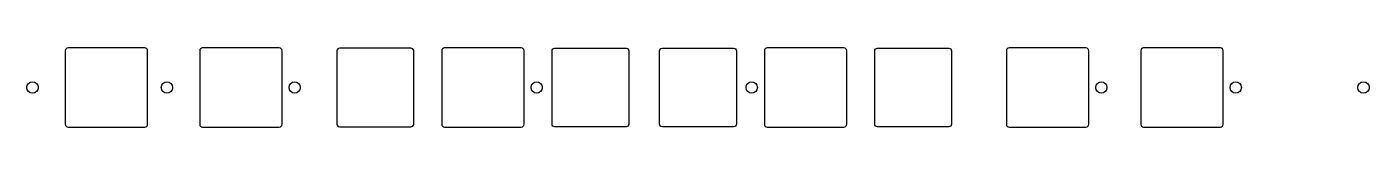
# Model space of a CAD drawing. Header units: millimetres. Extents: x 14 to 252, y -83 to -69.
import ezdxf

# ---------------------------------------------------------------- set-up
doc = ezdxf.new("R2010")
doc.units = ezdxf.units.MM
doc.header["$MEASUREMENT"] = 0

msp = doc.modelspace()

# ---------------------------------------------------------------- linework, layer by layer
for points in [[(35.375, -83.2, 0.41421356), (35.875, -82.7), (35.875, -69.7, 0.41421356), (35.375, -69.2), (21.775, -69.2, 0.41421239), (21.275, -69.7), (21.275, -82.7, 0.41421239), (21.775, -83.2)], [(59.6875, -69.7, 0.41421356), (59.1875, -69.2), (45.5875, -69.2, 0.41421239), (45.0875, -69.7), (45.0875, -82.7, 0.41421239), (45.5875, -83.2), (59.1875, -83.2, 0.41421356), (59.6875, -82.7)], [(69.4, -82.65, 0.41421239), (69.9, -83.15), (82.5, -83.15, 0.41421239), (83, -82.65), (83, -69.75, 0.41421239), (82.5, -69.25), (69.9, -69.25, 0.41421239), (69.4, -69.75)], [(102.55, -82.7), (102.55, -69.7, 0.41421356), (102.05, -69.2), (88.45, -69.2, 0.41421239), (87.95, -69.7), (87.95, -82.7, 0.41421239), (88.45, -83.2), (102.05, -83.2, 0.41421356)], [(107.5, -82.65), (107.5, -69.75, -0.41421356), (108, -69.25), (120.6, -69.25, -0.41421356), (121.1, -69.75), (121.1, -82.65, -0.41421356), (120.6, -83.15), (108, -83.15, -0.41421356)], [(140.15, -69.75), (140.15, -82.65, -0.41421239), (139.65, -83.15), (127.05, -83.15, -0.41421239), (126.55, -82.65), (126.55, -69.75, -0.41421239), (127.05, -69.25), (139.65, -69.25, -0.41421239)], [(145.1, -69.7), (145.1, -82.7, 0.41421239), (145.6, -83.2), (159.2, -83.2, 0.41421356), (159.7, -82.7), (159.7, -69.7, 0.41421356), (159.2, -69.2), (145.6, -69.2, 0.41421239)], [(164.65, -82.65), (164.65, -69.75, -0.41421356), (165.15, -69.25), (177.75, -69.25, -0.41421356), (178.25, -69.75), (178.25, -82.65, -0.41421356), (177.75, -83.15), (165.15, -83.15, -0.41421356)], [(187.9625, -82.7, 0.41421239), (188.4625, -83.2), (202.0625, -83.2, 0.41421356), (202.5625, -82.7), (202.5625, -69.7, 0.41421356), (202.0625, -69.2), (188.4625, -69.2, 0.41421239), (187.9625, -69.7)], [(225.875, -69.2), (212.275, -69.2, 0.41421239), (211.775, -69.7), (211.775, -82.7, 0.41421239), (212.275, -83.2), (225.875, -83.2, 0.41421356), (226.375, -82.7), (226.375, -69.7, 0.41421356)]]:
    msp.add_lwpolyline(points, format="xyb", close=True)
for centre in [(15.4781, -76.2), (39.2906, -76.2), (61.9125, -76.2), (104.775, -76.2), (142.875, -76.2), (204.7875, -76.2), (228.6, -76.2), (251.2219, -76.2)]:
    msp.add_circle(centre, 1)

doc.saveas('drawing.dxf')
